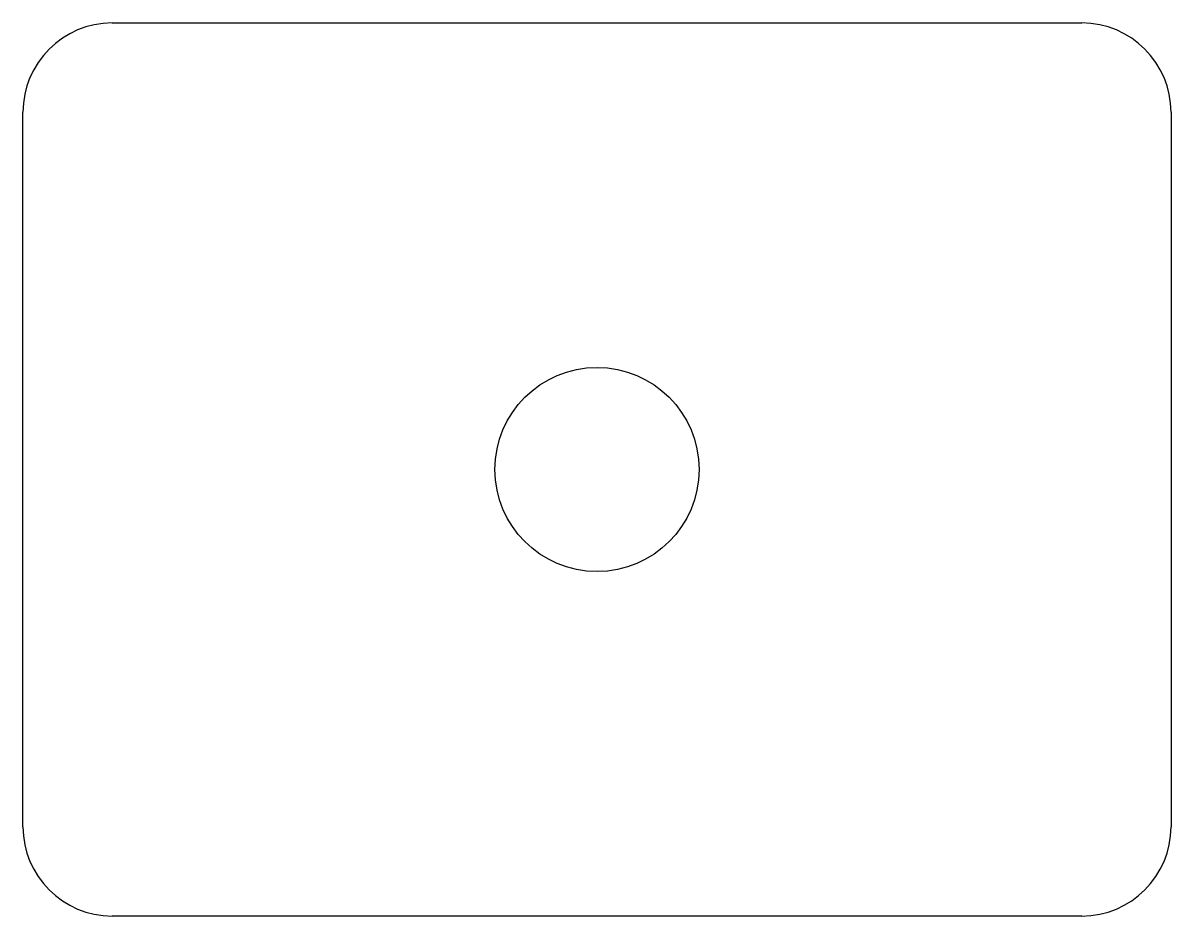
# Model space of a CAD drawing. Extents: x 543.791 to 544.241, y 106.61 to 106.96.
import ezdxf

# ---------------------------------------------------------------- set-up
doc = ezdxf.new("R2010")
doc.units = 0
doc.header["$LTSCALE"] = 800
doc.header["$MEASUREMENT"] = 0
doc.layers.add('PECAS', color=2, linetype='CONTINUOUS')

msp = doc.modelspace()

# ---------------------------------------------------------------- linework, layer by layer
at = {"layer": 'PECAS'}
for p, q in [((543.82569, 106.95967), (544.20569, 106.95967)), ((543.79069, 106.64467), (543.79069, 106.92467)), ((544.24069, 106.92467), (544.24069, 106.64467)), ((544.20569, 106.60967), (543.82569, 106.60967))]:
    msp.add_line(p, q, dxfattribs=at)
msp.add_circle((544.01569, 106.78467), 0.04, dxfattribs=at)
for centre, start, end in [((543.82569, 106.92467), 90, 180), ((544.20569, 106.92467), 0, 90), ((543.82569, 106.64467), 180, 270), ((544.20569, 106.64467), 270, 0)]:
    msp.add_arc(centre, 0.035, start, end, dxfattribs=at)

doc.saveas('drawing.dxf')
